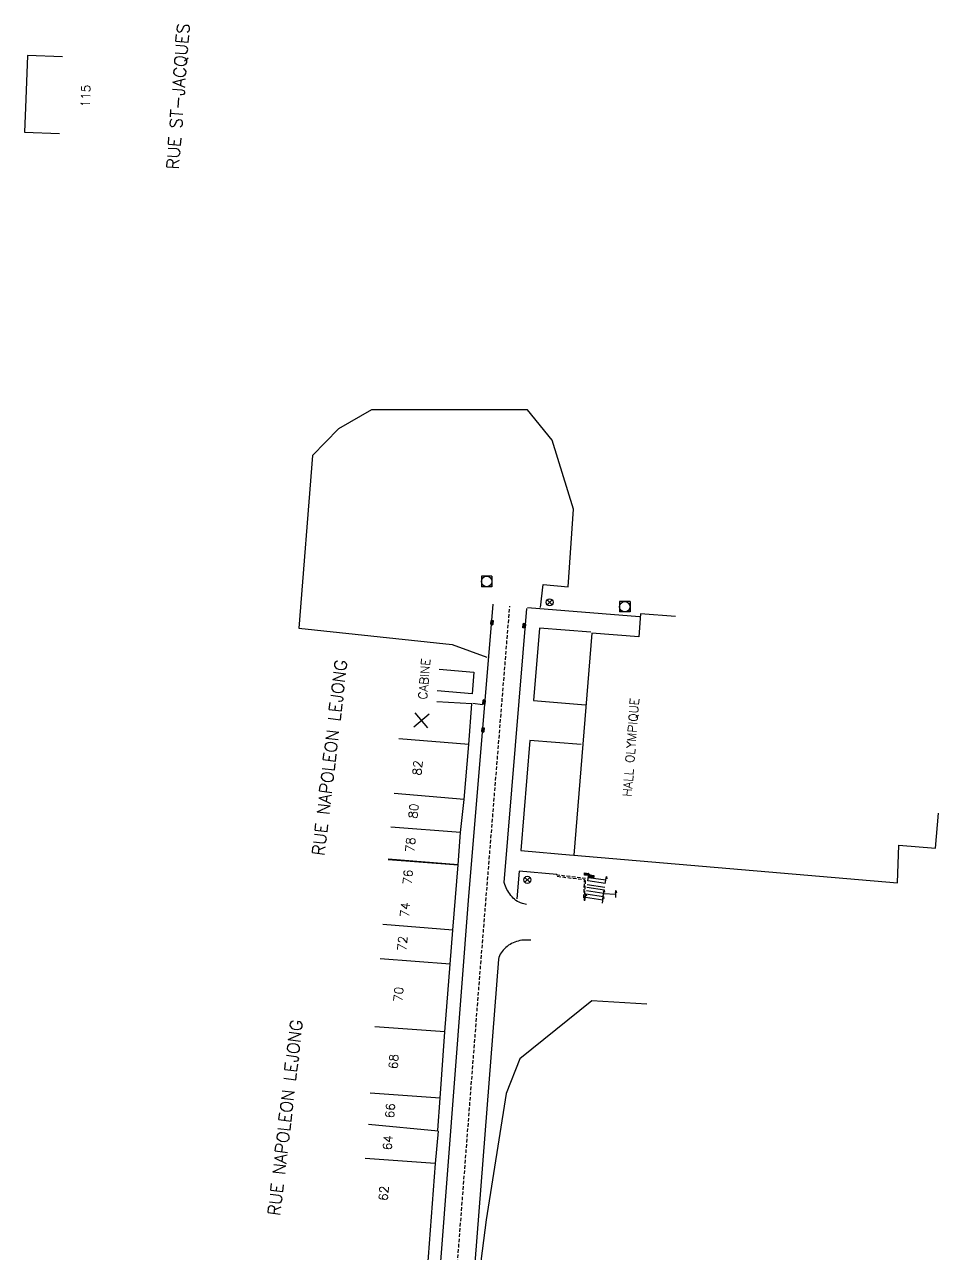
# Model space of a CAD drawing. Header units: millimetres. Extents: x 153000 to 154001, y 120000 to 121000.
# Drawn here: x 153000.3 to 153130.6, y 120447 to 120622.1 of the extents above; entities that cross this region are included whole.
import ezdxf
from ezdxf.enums import TextEntityAlignment as Align

# ---------------------------------------------------------------- set-up
doc = ezdxf.new("R2010")
doc.units = ezdxf.units.MM
doc.linetypes.add('DASHED', pattern=[0.75, 0.5, -0.25])
doc.layers.get('0').update_dxf_attribs({"linetype": 'CONTINUOUS'})
for name, color, linetype in [('W0001', 6, 'DASHED'), ('W0008', 7, 'CONTINUOUS'), ('W0017', 7, 'CONTINUOUS'), ('W0100', 7, 'CONTINUOUS'), ('W0105', 7, 'CONTINUOUS'), ('W0112', 1, 'DASHED'), ('W0400', 7, 'CONTINUOUS'), ('W0420', 7, 'CONTINUOUS'), ('W0469', 7, 'CONTINUOUS'), ('W0984', 7, 'CONTINUOUS'), ('W0989', 7, 'CONTINUOUS'), ('W0991', 7, 'CONTINUOUS'), ('W1102', 7, 'CONTINUOUS')]:
    doc.layers.add(name, color=color, linetype=linetype)
doc.styles.get("Standard").update_dxf_attribs({"font": 'romans.shx', "width": 0.85})

# ---------------------------------------------------------------- blocks, each defined once
blk = doc.blocks.new('T420')
for p, q in [((0.75, 0.75), (-0.75, 0.75)), ((-0.75, 0.75), (-0.75, -0.75)), ((0.75, 0.75), (0.75, -0.75)), ((0.75, -0.75), (-0.75, -0.75))]:
    blk.add_line(p, q)
blk.add_ellipse((0, 0), major_axis=(-0.53, 0.53), ratio=1, start_param=3.926991, end_param=10.210176)
blk = doc.blocks.new('T400')
for p, q in [((-0.15, 0.3), (0.15, 0.3)), ((-0.15, -0.25), (-0.15, 0.3)), ((-0.15, 0.15), (0.15, 0.15)), ((-0.15, 0), (0.15, 0)), ((0.15, 0.3), (0.15, -0.25)), ((-0.15, -0.15), (0.15, -0.15)), ((-0.15, -0.25), (-0.15, -0.3)), ((-0.15, -0.3), (0.15, -0.3)), ((0.15, -0.3), (0.15, -0.25))]:
    blk.add_line(p, q)
blk = doc.blocks.new('t105o')
for p, q in [((-0.5, 0), (0.5, 0)), ((0.5, 0), (0.2, 0.1)), ((0.5, 0), (0.2, -0.1))]:
    blk.add_line(p, q)
blk = doc.blocks.new('t991o')
at = {"color": 0, "linetype": 'Continuous'}
for p, q in [((-1, 1), (1, -1)), ((-1, -1), (1, 1))]:
    blk.add_line(p, q, dxfattribs=at)
blk = doc.blocks.new('T469')
at = {"color": 0, "linetype": 'Continuous', "flags": 128}
for points in [[(-0.35, 0.35), (0.35, -0.35)], [(-0.35, -0.35), (0.35, 0.35)]]:
    blk.add_lwpolyline(points, dxfattribs=at)
at = {"color": 0, "linetype": 'Continuous'}
blk.add_circle((0, 0), 0.5, dxfattribs=at)

msp = doc.modelspace()

# ---------------------------------------------------------------- linework, layer by layer
at = {"layer": 'W0001', "flags": 128}
msp.add_lwpolyline([(153060.42, 120417.17), (153060.81, 120430.1), (153065.07, 120484.91), (153069.47, 120539.21)], dxfattribs=at)
at = {"layer": 'W0008', "flags": 128}
for points in [[(153067.05, 120539.5), (153063.55, 120497.28), (153057.69, 120421.05)], [(153071.87, 120496.71), (153071.27, 120496.85), (153071.02, 120496.94), (153070.79, 120497.04), (153070.57, 120497.17), (153070.36, 120497.31), (153070.16, 120497.47), (153069.98, 120497.64), (153069.8, 120497.84), (153069.63, 120498.03), (153069.48, 120498.24), (153069.33, 120498.45), (153069.2, 120498.66), (153069.07, 120498.88), (153068.96, 120499.11), (153068.86, 120499.35), (153068.77, 120499.59), (153068.69, 120499.84), (153071.9, 120538.92)], [(153072.46, 120491.64), (153071.43, 120491.65), (153071.17, 120491.62), (153070.92, 120491.58), (153070.67, 120491.52), (153070.43, 120491.45), (153070.19, 120491.37), (153069.96, 120491.27), (153069.73, 120491.16), (153069.51, 120491.04), (153069.3, 120490.91), (153069.09, 120490.76), (153068.89, 120490.59), (153068.7, 120490.42), (153068.53, 120490.24), (153068.38, 120490.05), (153068.24, 120489.85), (153068.12, 120489.64), (153068.01, 120489.42), (153067.93, 120489.18), (153067.85, 120488.94), (153063.42, 120431.66)]]:
    msp.add_lwpolyline(points, dxfattribs=at)
at = {"layer": 'W0017', "flags": 128}
for points in [[(153073.86, 120539.05), (153074.22, 120542.31), (153077.79, 120541.98), (153078.58, 120553.04), (153075.54, 120562.87), (153071.98, 120567.2), (153049.74, 120567.19), (153045.05, 120564.5), (153041.33, 120560.72), (153039.4, 120536.1), (153061.27, 120533.77), (153066.18, 120531.96)], [(153087.97, 120537.7), (153071.98, 120538.97)], [(153081.05, 120535.53), (153073.7, 120536.08), (153072.85, 120525.79), (153080.26, 120525.15)], [(153065.57, 120525.18), (153064.19, 120525.35)], [(153079.67, 120519.5), (153072.34, 120520.1), (153071.07, 120504.43), (153078.52, 120503.73)], [(153076.16, 120500.99), (153070.83, 120501.46), (153070.49, 120497.52)], [(153089.02, 120482.52), (153081.16, 120482.99), (153070.93, 120474.75), (153068.94, 120469.79), (153066.11, 120451.8), (153063.76, 120433.74)]]:
    msp.add_lwpolyline(points, dxfattribs=at)
at = {"layer": 'W0100', "flags": 128}
for points in [[(153005.72, 120617.51), (153000.73, 120617.7), (153000.48, 120611.45), (153000.29, 120606.79), (153005.29, 120606.59), (153005.29, 120606.59)], [(153093.1, 120537.76), (153088.11, 120538.15), (153087.86, 120534.86), (153081.16, 120535.39), (153078.59, 120503.76), (153124.77, 120499.81), (153124.96, 120505.17), (153130.18, 120504.74), (153130.59, 120509.73)], [(153059.39, 120530.24), (153064.37, 120529.82), (153064.12, 120526.75), (153059.14, 120527.15)], [(153059.22, 120464.55), (153059.56, 120469.13), (153060.23, 120478.57), (153060.96, 120488.2), (153061.34, 120493.06), (153062.11, 120502.37), (153062.47, 120506.97), (153062.95, 120511.67), (153063.62, 120519.52), (153064.08, 120525.3), (153059.09, 120525.61)], [(153080.69, 120500.59), (153083.17, 120500.22)], [(153080.48, 120499.19), (153082.96, 120498.81)], [(153080.53, 120499.58), (153083.02, 120499.2)], [(153080.62, 120500.15), (153083.11, 120499.77)], [(153080.26, 120497.76), (153082.75, 120497.39), (153082.84, 120498.29), (153084.59, 120498.2)], [(153080.33, 120498.25), (153082.82, 120497.88)], [(153080.41, 120498.72), (153082.89, 120498.35)], [(153059.27, 120464.42), (153058.82, 120459.8), (153057.41, 120440.81), (153057.02, 120436.11), (153056.69, 120431.4), (153056.34, 120426.31), (153056.04, 120421.7)]]:
    msp.add_lwpolyline(points, dxfattribs=at)
at = {"layer": 'W0112', "flags": 128}
msp.add_lwpolyline([(153080.13, 120497.41), (153080.29, 120500.43), (153076.33, 120500.9), (153076.34, 120500.92), (153076.16, 120500.94), (153076.15, 120500.75), (153080.11, 120500.27), (153079.96, 120497.42)], close=True, dxfattribs=at)
at = {"layer": 'W1102', "flags": 128}
for points in [[(153063.62, 120519.52), (153053.65, 120520.31)], [(153062.95, 120511.67), (153052.99, 120512.53)], [(153062.47, 120506.97), (153052.5, 120507.75)], [(153052.14, 120503.16), (153062.11, 120502.37), (153052.14, 120503.19)], [(153061.34, 120493.06), (153051.37, 120493.88)], [(153060.96, 120488.2), (153050.99, 120488.96)], [(153060.23, 120478.57), (153050.25, 120479.28)], [(153059.56, 120469.13), (153049.58, 120469.84)], [(153059.27, 120464.42), (153049.32, 120465.39)], [(153058.82, 120459.8), (153048.85, 120460.54)]]:
    msp.add_lwpolyline(points, dxfattribs=at)

# ---------------------------------------------------------------- block references
at = {"layer": 'W0105'}
for p, rotation in [((153080.69, 120500.59), 81.52072495181233), ((153083.17, 120500.22), 81.52072495181233), ((153080.26, 120497.76), 81.52072495181233), ((153082.75, 120497.39), 81.88274003368603), ((153082.84, 120498.29), 81.39350467393545), ((153084.59, 120498.2), 88.81985372992287)]:
    msp.add_blockref('t105o', p, dxfattribs=dict(at, rotation=rotation))
at = {"layer": 'W0400'}
for p, rotation in [((153066.95, 120536.89), 355.2600276975598), ((153071.53, 120536.45), 175.3048637332981), ((153065.81, 120525.56), 175.2600276962658), ((153065.64, 120521.6), 355.2600277014704), ((153080.42, 120501.04), 83.13115523103306), ((153081.16, 120500.76), 262.9307434925934)]:
    msp.add_blockref('T400', p, dxfattribs=dict(at, rotation=rotation))
at = {"layer": 'W0420'}
for p in [(153066.18, 120542.75), (153085.87, 120539.15)]:
    msp.add_blockref('T420', p, dxfattribs=at)
at = {"layer": 'W0469'}
for p in [(153075.15, 120539.78), (153071.98, 120500.24)]:
    msp.add_blockref('T469', p, dxfattribs=at)
at = {"layer": 'W0991', "rotation": 85.42132466292855}
msp.add_blockref('t991o', (153056.88, 120522.96), dxfattribs=at)

# ---------------------------------------------------------------- texts
at = {"layer": 'W0984'}
for s, rotation, p in [('CABINE', 85.3685, (153057.27, 120528.85)), ('HALL OLYMPIQUE', 85.5717, (153086.8, 120519.11))]:
    msp.add_text(s, height=1.25, rotation=rotation, dxfattribs=at).set_placement(p, align=Align.MIDDLE)
at = {"layer": 'W0989'}
for s, rotation, p in [('RUE ST-JACQUES', 85.7504, (153022.26, 120611.87)), ('RUE NAPOLEON LEJONG', 83.2876, (153043.8, 120517.64)), ('RUE NAPOLEON LEJONG', 83.3436, (153037.47, 120466.35))]:
    msp.add_text(s, height=1.75, rotation=rotation, dxfattribs=at).set_placement(p, align=Align.MIDDLE)
at = {"layer": 'W0991'}
for s, rotation, p in [('115', 87.7216, (153009, 120611.91)), ('82', 85.1134, (153056.31, 120516.19)), ('80', 84.1168, (153055.75, 120510.04)), ('78', 85.5132, (153055.31, 120505.22)), ('76', 85.2925, (153054.94, 120500.62)), ('74', 85.2925, (153054.55, 120495.96)), ('72', 85.5521, (153054.17, 120491.17)), ('70', 85.6397, (153053.61, 120483.92)), ('68', 85.9414, (153052.91, 120474.35)), ('66', 85.8234, (153052.41, 120467.35)), ('64', 84.4326, (153052.08, 120462.79)), ('62', 85.7526, (153051.49, 120455.57))]:
    msp.add_text(s, height=1.25, rotation=rotation, dxfattribs=at).set_placement(p, align=Align.MIDDLE)

doc.saveas('drawing.dxf')
